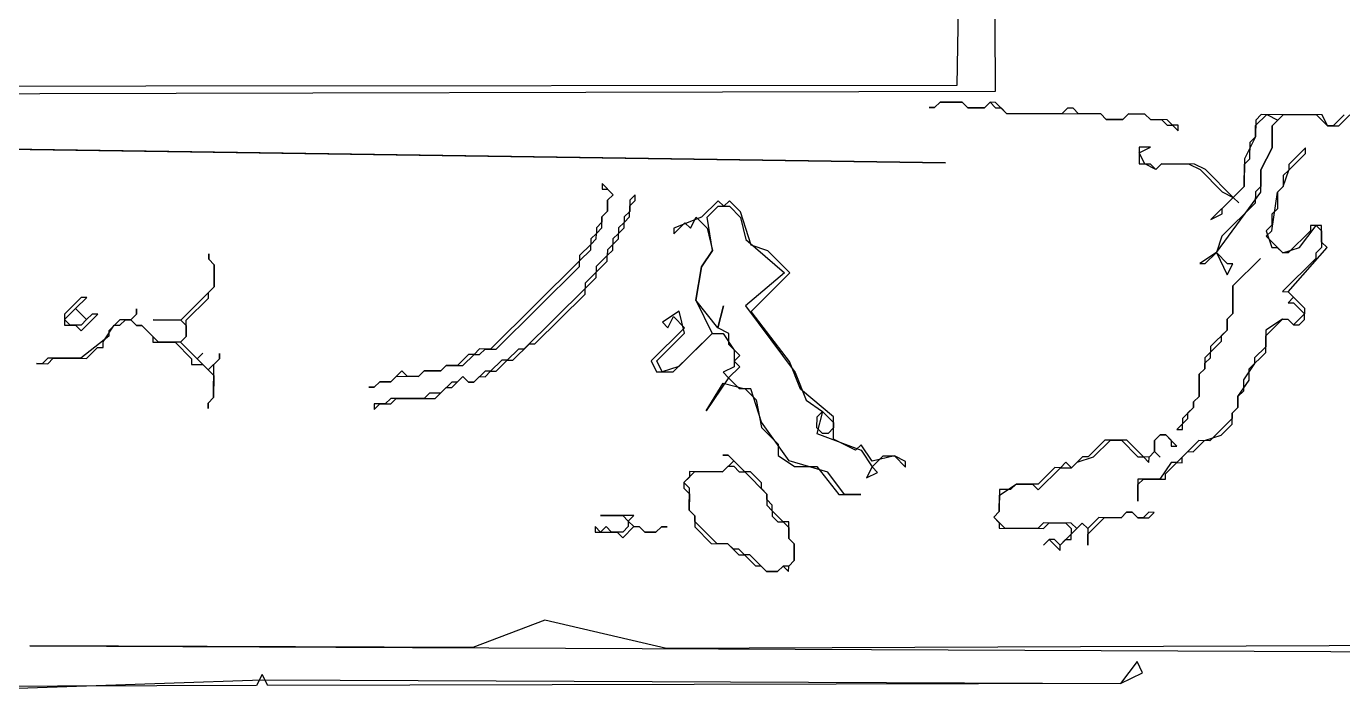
# Model space of a CAD drawing. Header units: inches. Extents: x 0 to 116, y 2 to 63.
# Drawn here: x 44.71 to 59.07, y 1.93 to 9.18 of the extents above; entities that cross this region are included whole.
import ezdxf

# ---------------------------------------------------------------- set-up
doc = ezdxf.new("R2010")
doc.units = ezdxf.units.IN

msp = doc.modelspace()

# ---------------------------------------------------------------- linework, layer by layer
for points in [[(55.15261, 34.31957), (54.96118, 18.13305), (53.38789, 17.47551), (54.96039, 17.95185), (55.00102, 13.42163), (54.21583, 13.42506), (54.93983, 13.2407), (54.85887, 8.52981), (19.46402, 8.50305), (19.33496, 34.29465), (19.28151, 8.20184), (54.73439, 7.68474), (19.3419, 8.20158), (19.57603, 34.1728), (19.52389, 8.38198), (55.28141, 8.46756)], [(55.15261, 34.31957), (54.96118, 18.13305), (53.38789, 17.47551), (54.96039, 17.95185), (55.00102, 13.42163), (54.21583, 13.42506), (54.93983, 13.2407), (54.85887, 8.52981), (19.46402, 8.50305), (19.33496, 34.29465), (19.28151, 8.20184), (54.73439, 7.68474), (19.3419, 8.20158), (19.57603, 34.1728), (19.52389, 8.38198), (55.28141, 8.46756)], [(54.55582, 8.28953), (54.61622, 8.28926), (54.67689, 8.3494), (54.91848, 8.34834), (54.97862, 8.28768), (55.15982, 8.28689), (55.22048, 8.34703), (55.28062, 8.28636), (55.34102, 8.2861), (55.40115, 8.22544), (56.42794, 8.22096), (56.48808, 8.16029), (56.66928, 8.1595), (56.72994, 8.21964), (56.91114, 8.21885), (56.97127, 8.15819), (57.09207, 8.15766), (57.15221, 8.097), (57.21261, 8.09673), (57.27274, 8.03607), (57.27301, 8.09647), (57.21261, 8.09673), (57.15247, 8.1574), (56.97127, 8.15819), (56.91114, 8.21885), (56.72994, 8.21964), (56.66928, 8.1595), (56.48808, 8.16029), (56.42794, 8.22096), (56.18634, 8.22201), (56.12621, 8.28267), (56.06581, 8.28294), (56.00515, 8.2228), (55.40115, 8.22544), (55.28088, 8.34676), (55.22048, 8.34703), (55.15982, 8.28689), (54.97862, 8.28768), (54.91848, 8.34834), (54.67689, 8.3494), (54.61622, 8.28926)], [(54.55582, 8.28953), (54.61622, 8.28926), (54.67689, 8.3494), (54.91848, 8.34834), (54.97862, 8.28768), (55.15982, 8.28689), (55.22048, 8.34703), (55.28062, 8.28636), (55.34102, 8.2861), (55.40115, 8.22544), (56.42794, 8.22096), (56.48808, 8.16029), (56.66928, 8.1595), (56.72994, 8.21964), (56.91114, 8.21885), (56.97127, 8.15819), (57.09207, 8.15766), (57.15221, 8.097), (57.21261, 8.09673), (57.27274, 8.03607), (57.27301, 8.09647), (57.21261, 8.09673), (57.15247, 8.1574), (56.97127, 8.15819), (56.91114, 8.21885), (56.72994, 8.21964), (56.66928, 8.1595), (56.48808, 8.16029), (56.42794, 8.22096), (56.18634, 8.22201), (56.12621, 8.28267), (56.06581, 8.28294), (56.00515, 8.2228), (55.40115, 8.22544), (55.28088, 8.34676), (55.22048, 8.34703), (55.15982, 8.28689), (54.97862, 8.28768), (54.91848, 8.34834), (54.67689, 8.3494), (54.61622, 8.28926)], [(58.66114, 7.84881), (58.47915, 7.6684), (58.47889, 7.608), (58.41822, 7.54787), (58.4177, 7.42707), (58.35703, 7.36693), (58.35624, 7.18573), (58.29558, 7.1256), (58.29505, 7.0048), (58.23439, 6.94466), (58.294, 6.7632), (58.3544, 6.76294), (58.41453, 6.70227), (58.596, 6.76188), (58.77825, 7.00269), (58.83838, 6.94203), (58.83759, 6.76083), (58.77693, 6.70069), (58.77667, 6.64029), (58.41269, 6.27948), (58.47309, 6.27922), (58.53322, 6.21855), (58.47256, 6.15842), (58.53296, 6.15815), (58.65323, 6.03683), (58.53191, 5.91656), (58.47177, 5.97722), (58.41137, 5.97748), (58.22965, 5.85747), (58.22886, 5.67628), (58.10753, 5.556), (58.10727, 5.4956), (57.98568, 5.31493), (57.98515, 5.19413), (57.92449, 5.134), (57.92396, 5.0132), (57.8633, 4.95306), (57.86303, 4.89266), (57.62038, 4.65212), (57.49958, 4.65265), (57.25693, 4.4121), (57.19653, 4.41237), (57.07494, 4.2317), (56.83334, 4.23275), (56.83229, 3.99115), (56.83308, 4.17235), (56.89374, 4.23249), (57.13534, 4.23143), (57.1356, 4.29183), (57.25693, 4.4121), (57.31733, 4.41184), (57.31759, 4.47224), (57.37826, 4.53238), (57.43866, 4.53211), (57.55998, 4.65238), (57.74144, 4.71199), (57.86277, 4.83226), (57.8633, 4.95306), (57.92396, 5.0132), (57.92449, 5.134), (58.04608, 5.31467), (58.0466, 5.43547), (58.22859, 5.61588), (58.22938, 5.79707), (58.41137, 5.97748), (58.47177, 5.97722), (58.53191, 5.91656), (58.59231, 5.91629), (58.65297, 5.97643), (58.6535, 6.09723), (58.47309, 6.27922), (58.89799, 6.76057), (58.83786, 6.82123), (58.83865, 7.00243), (58.71785, 7.00295), (58.71759, 6.94255), (58.47493, 6.70201), (58.41453, 6.70227), (58.23413, 6.88426), (58.29479, 6.9444), (58.35703, 7.36693), (58.4177, 7.42707), (58.47889, 7.608), (58.66088, 7.78841)], [(58.66114, 7.84881), (58.47915, 7.6684), (58.47889, 7.608), (58.41822, 7.54787), (58.4177, 7.42707), (58.35703, 7.36693), (58.35624, 7.18573), (58.29558, 7.1256), (58.29505, 7.0048), (58.23439, 6.94466), (58.294, 6.7632), (58.3544, 6.76294), (58.41453, 6.70227), (58.596, 6.76188), (58.77825, 7.00269), (58.83838, 6.94203), (58.83759, 6.76083), (58.77693, 6.70069), (58.77667, 6.64029), (58.41269, 6.27948), (58.47309, 6.27922), (58.53322, 6.21855), (58.47256, 6.15842), (58.53296, 6.15815), (58.65323, 6.03683), (58.53191, 5.91656), (58.47177, 5.97722), (58.41137, 5.97748), (58.22965, 5.85747), (58.22886, 5.67628), (58.10753, 5.556), (58.10727, 5.4956), (57.98568, 5.31493), (57.98515, 5.19413), (57.92449, 5.134), (57.92396, 5.0132), (57.8633, 4.95306), (57.86303, 4.89266), (57.62038, 4.65212), (57.49958, 4.65265), (57.25693, 4.4121), (57.19653, 4.41237), (57.07494, 4.2317), (56.83334, 4.23275), (56.83229, 3.99115), (56.83308, 4.17235), (56.89374, 4.23249), (57.13534, 4.23143), (57.1356, 4.29183), (57.25693, 4.4121), (57.31733, 4.41184), (57.31759, 4.47224), (57.37826, 4.53238), (57.43866, 4.53211), (57.55998, 4.65238), (57.74144, 4.71199), (57.86277, 4.83226), (57.8633, 4.95306), (57.92396, 5.0132), (57.92449, 5.134), (58.04608, 5.31467), (58.0466, 5.43547), (58.22859, 5.61588), (58.22938, 5.79707), (58.41137, 5.97748), (58.47177, 5.97722), (58.53191, 5.91656), (58.59231, 5.91629), (58.65297, 5.97643), (58.6535, 6.09723), (58.47309, 6.27922), (58.89799, 6.76057), (58.83786, 6.82123), (58.83865, 7.00243), (58.71785, 7.00295), (58.71759, 6.94255), (58.47493, 6.70201), (58.41453, 6.70227), (58.23413, 6.88426), (58.29479, 6.9444), (58.35703, 7.36693), (58.4177, 7.42707), (58.47889, 7.608), (58.66088, 7.78841)], [(51.10884, 7.33816), (50.98857, 7.45948), (50.9883, 7.39908), (51.0487, 7.39882), (51.10884, 7.33816), (51.04818, 7.27802), (51.04765, 7.15722), (50.98699, 7.09709), (50.98672, 7.03669), (50.92606, 6.97655), (50.9258, 6.91615), (50.86513, 6.85602), (50.86487, 6.79562), (50.74354, 6.67535), (50.74328, 6.61495), (49.77267, 5.65277), (49.65187, 5.6533), (49.59121, 5.59316), (49.53081, 5.59343), (49.40949, 5.47315), (49.28869, 5.47368), (49.22802, 5.41355), (49.04683, 5.41434), (48.98616, 5.3542), (48.86536, 5.35473), (48.80523, 5.41539), (48.6839, 5.29512), (48.5631, 5.29565), (48.50244, 5.23551), (48.44204, 5.23577), (48.50244, 5.23551), (48.5631, 5.29565), (48.6839, 5.29512), (48.74456, 5.35526), (48.98616, 5.3542), (49.04683, 5.41434), (49.22802, 5.41355), (49.28869, 5.47368), (49.46989, 5.47289), (49.59121, 5.59316), (49.65161, 5.5929), (49.71227, 5.65304), (49.83307, 5.65251), (50.74302, 6.55455), (50.74328, 6.61495), (50.86461, 6.73522), (50.86487, 6.79562), (50.92553, 6.85575), (50.9258, 6.91615), (50.98646, 6.97629), (50.98699, 7.09709), (51.04765, 7.15722), (51.04818, 7.27802)], [(51.10884, 7.33816), (50.98857, 7.45948), (50.9883, 7.39908), (51.0487, 7.39882), (51.10884, 7.33816), (51.04818, 7.27802), (51.04765, 7.15722), (50.98699, 7.09709), (50.98672, 7.03669), (50.92606, 6.97655), (50.9258, 6.91615), (50.86513, 6.85602), (50.86487, 6.79562), (50.74354, 6.67535), (50.74328, 6.61495), (49.77267, 5.65277), (49.65187, 5.6533), (49.59121, 5.59316), (49.53081, 5.59343), (49.40949, 5.47315), (49.28869, 5.47368), (49.22802, 5.41355), (49.04683, 5.41434), (48.98616, 5.3542), (48.86536, 5.35473), (48.80523, 5.41539), (48.6839, 5.29512), (48.5631, 5.29565), (48.50244, 5.23551), (48.44204, 5.23577), (48.50244, 5.23551), (48.5631, 5.29565), (48.6839, 5.29512), (48.74456, 5.35526), (48.98616, 5.3542), (49.04683, 5.41434), (49.22802, 5.41355), (49.28869, 5.47368), (49.46989, 5.47289), (49.59121, 5.59316), (49.65161, 5.5929), (49.71227, 5.65304), (49.83307, 5.65251), (50.74302, 6.55455), (50.74328, 6.61495), (50.86461, 6.73522), (50.86487, 6.79562), (50.92553, 6.85575), (50.9258, 6.91615), (50.98646, 6.97629), (50.98699, 7.09709), (51.04765, 7.15722), (51.04818, 7.27802)], [(51.35044, 7.3371), (51.28977, 7.27697), (51.28925, 7.15617), (51.22858, 7.09603), (51.22832, 7.03563), (51.16766, 6.9755), (51.16739, 6.9151), (51.10673, 6.85496), (51.10647, 6.79456), (51.0458, 6.73443), (51.04554, 6.67403), (50.92422, 6.55376), (50.92395, 6.49336), (50.80263, 6.37308), (50.80236, 6.31269), (50.13507, 5.65119), (50.07467, 5.65145), (49.95334, 5.53118), (49.89294, 5.53145), (49.77162, 5.41117), (49.71122, 5.41144), (49.58989, 5.29117), (49.52949, 5.29143), (49.46936, 5.35209), (49.4087, 5.29196), (49.3483, 5.29222), (49.22697, 5.17195), (49.10617, 5.17248), (49.04551, 5.11234), (48.68311, 5.11392), (48.62245, 5.05378), (48.50165, 5.05431), (48.50139, 4.99391), (48.56205, 5.05405), (48.68285, 5.05352), (48.74351, 5.11366), (49.16631, 5.11181), (49.28763, 5.23208), (49.34803, 5.23182), (49.46936, 5.35209), (49.52949, 5.29143), (49.58989, 5.29117), (49.65056, 5.3513), (49.71096, 5.35104), (49.77162, 5.41117), (49.83202, 5.41091), (49.95334, 5.53118), (50.01374, 5.53092), (50.19573, 5.71133), (50.25613, 5.71106), (50.8021, 6.25229), (50.80236, 6.31269), (50.92369, 6.43296), (50.92395, 6.49336), (51.04528, 6.61363), (51.04554, 6.67403), (51.1062, 6.73416), (51.10647, 6.79456), (51.16713, 6.8547), (51.16739, 6.9151), (51.22806, 6.97523), (51.22832, 7.03563), (51.28898, 7.09577), (51.28951, 7.21657), (51.35017, 7.2767)], [(51.35044, 7.3371), (51.28977, 7.27697), (51.28925, 7.15617), (51.22858, 7.09603), (51.22832, 7.03563), (51.16766, 6.9755), (51.16739, 6.9151), (51.10673, 6.85496), (51.10647, 6.79456), (51.0458, 6.73443), (51.04554, 6.67403), (50.92422, 6.55376), (50.92395, 6.49336), (50.80263, 6.37308), (50.80236, 6.31269), (50.13507, 5.65119), (50.07467, 5.65145), (49.95334, 5.53118), (49.89294, 5.53145), (49.77162, 5.41117), (49.71122, 5.41144), (49.58989, 5.29117), (49.52949, 5.29143), (49.46936, 5.35209), (49.4087, 5.29196), (49.3483, 5.29222), (49.22697, 5.17195), (49.10617, 5.17248), (49.04551, 5.11234), (48.68311, 5.11392), (48.62245, 5.05378), (48.50165, 5.05431), (48.50139, 4.99391), (48.56205, 5.05405), (48.68285, 5.05352), (48.74351, 5.11366), (49.16631, 5.11181), (49.28763, 5.23208), (49.34803, 5.23182), (49.46936, 5.35209), (49.52949, 5.29143), (49.58989, 5.29117), (49.65056, 5.3513), (49.71096, 5.35104), (49.77162, 5.41117), (49.83202, 5.41091), (49.95334, 5.53118), (50.01374, 5.53092), (50.19573, 5.71133), (50.25613, 5.71106), (50.8021, 6.25229), (50.80236, 6.31269), (50.92369, 6.43296), (50.92395, 6.49336), (51.04528, 6.61363), (51.04554, 6.67403), (51.1062, 6.73416), (51.10647, 6.79456), (51.16713, 6.8547), (51.16739, 6.9151), (51.22806, 6.97523), (51.22832, 7.03563), (51.28898, 7.09577), (51.28951, 7.21657), (51.35017, 7.2767)], [(52.25617, 7.27275), (52.07418, 7.09234), (51.77165, 6.97286), (51.77139, 6.91246), (51.89271, 7.03273), (51.95285, 6.97207), (52.01378, 7.09261), (52.13405, 6.97128), (52.19339, 6.72942), (52.0718, 6.54875), (52.00982, 6.18662), (52.18944, 5.82343), (51.82546, 5.46261), (51.644, 5.403), (51.58413, 5.52407), (51.88744, 5.82475), (51.8281, 6.06661), (51.64637, 5.9466), (51.70651, 5.88594), (51.76744, 6.00647), (51.88771, 5.88515), (51.52373, 5.52433), (51.5836, 5.40327), (51.7648, 5.40248), (52.18944, 5.82343), (52.31024, 5.8229), (52.43025, 5.64118), (52.42946, 5.45998), (52.30839, 5.40011), (52.36853, 5.33944), (52.12535, 4.9781), (52.30787, 5.27931), (52.5492, 5.21785), (52.66947, 5.09653), (52.72856, 4.79427), (52.90896, 4.61228), (52.90844, 4.49148), (53.08911, 4.36989), (53.3307, 4.36883), (53.57098, 4.06578), (53.81258, 4.06473), (53.63138, 4.06552), (53.45124, 4.30791), (53.02897, 4.43055), (52.72882, 4.85467), (52.6096, 5.21759), (52.4888, 5.21812), (52.36853, 5.33944), (52.48986, 5.45971), (52.42972, 5.52038), (52.49038, 5.58051), (52.37011, 5.70184), (52.37064, 5.82264), (52.2501, 5.88356), (52.31156, 6.1249), (52.2501, 5.88356), (52.00982, 6.18662), (52.0718, 6.54875), (52.19339, 6.72942), (52.13458, 7.09208), (52.2559, 7.21235), (52.3767, 7.21182), (52.49697, 7.0905), (52.55632, 6.84864), (52.97753, 6.4844), (52.55315, 6.12384), (53.09359, 5.39668), (53.21307, 5.09416), (53.39374, 4.97257), (53.33229, 4.73123), (53.81469, 4.54792), (53.9347, 4.3662), (53.87377, 4.24566), (53.99483, 4.30554), (53.9347, 4.3662), (54.05602, 4.48647), (54.17682, 4.48594), (54.2971, 4.36462), (54.29736, 4.42502), (54.17682, 4.48594), (53.93496, 4.4266), (53.81495, 4.60832), (53.75429, 4.54819), (53.51322, 4.67004), (53.51427, 4.91164), (53.1532, 5.21522), (53.03371, 5.51774), (52.61329, 6.06318), (53.03793, 6.48413), (52.79739, 6.72678), (52.61645, 6.78797), (52.49724, 7.1509), (52.37696, 7.27222), (52.3163, 7.21209)], [(52.25617, 7.27275), (52.07418, 7.09234), (51.77165, 6.97286), (51.77139, 6.91246), (51.89271, 7.03273), (51.95285, 6.97207), (52.01378, 7.09261), (52.13405, 6.97128), (52.19339, 6.72942), (52.0718, 6.54875), (52.00982, 6.18662), (52.18944, 5.82343), (51.82546, 5.46261), (51.644, 5.403), (51.58413, 5.52407), (51.88744, 5.82475), (51.8281, 6.06661), (51.64637, 5.9466), (51.70651, 5.88594), (51.76744, 6.00647), (51.88771, 5.88515), (51.52373, 5.52433), (51.5836, 5.40327), (51.7648, 5.40248), (52.18944, 5.82343), (52.31024, 5.8229), (52.43025, 5.64118), (52.42946, 5.45998), (52.30839, 5.40011), (52.36853, 5.33944), (52.12535, 4.9781), (52.30787, 5.27931), (52.5492, 5.21785), (52.66947, 5.09653), (52.72856, 4.79427), (52.90896, 4.61228), (52.90844, 4.49148), (53.08911, 4.36989), (53.3307, 4.36883), (53.57098, 4.06578), (53.81258, 4.06473), (53.63138, 4.06552), (53.45124, 4.30791), (53.02897, 4.43055), (52.72882, 4.85467), (52.6096, 5.21759), (52.4888, 5.21812), (52.36853, 5.33944), (52.48986, 5.45971), (52.42972, 5.52038), (52.49038, 5.58051), (52.37011, 5.70184), (52.37064, 5.82264), (52.2501, 5.88356), (52.31156, 6.1249), (52.2501, 5.88356), (52.00982, 6.18662), (52.0718, 6.54875), (52.19339, 6.72942), (52.13458, 7.09208), (52.2559, 7.21235), (52.3767, 7.21182), (52.49697, 7.0905), (52.55632, 6.84864), (52.97753, 6.4844), (52.55315, 6.12384), (53.09359, 5.39668), (53.21307, 5.09416), (53.39374, 4.97257), (53.33229, 4.73123), (53.81469, 4.54792), (53.9347, 4.3662), (53.87377, 4.24566), (53.99483, 4.30554), (53.9347, 4.3662), (54.05602, 4.48647), (54.17682, 4.48594), (54.2971, 4.36462), (54.29736, 4.42502), (54.17682, 4.48594), (53.93496, 4.4266), (53.81495, 4.60832), (53.75429, 4.54819), (53.51322, 4.67004), (53.51427, 4.91164), (53.1532, 5.21522), (53.03371, 5.51774), (52.61329, 6.06318), (53.03793, 6.48413), (52.79739, 6.72678), (52.61645, 6.78797), (52.49724, 7.1509), (52.37696, 7.27222), (52.3163, 7.21209)], [(46.69678, 6.693), (46.69652, 6.6326), (46.75665, 6.57194), (46.7556, 6.33034), (46.39162, 5.96953), (46.08963, 5.97085), (46.39162, 5.96953), (46.45176, 5.90886), (46.45123, 5.78807), (46.39057, 5.72793), (46.14897, 5.72898), (45.96856, 5.91097), (45.90816, 5.91124), (45.84803, 5.9719), (45.90869, 6.03204), (45.90895, 6.09243), (45.90869, 6.03204), (45.84803, 5.9719), (45.72723, 5.97243), (45.6059, 5.85215), (45.60564, 5.79176), (45.30259, 5.55148), (44.94019, 5.55306), (44.87953, 5.49292), (44.81913, 5.49318), (44.93993, 5.49266), (45.00059, 5.55279), (45.36299, 5.55121), (45.48431, 5.67148), (45.54471, 5.67122), (45.54498, 5.73162), (45.66657, 5.91229), (45.72697, 5.91203), (45.78763, 5.97216), (45.84803, 5.9719), (45.90816, 5.91124), (45.96856, 5.91097), (46.08884, 5.78965), (46.08857, 5.72925), (46.33017, 5.72819), (46.51058, 5.5462), (46.51031, 5.4858), (46.63111, 5.48528), (46.75138, 5.36395), (46.75033, 5.12235), (46.68967, 5.06222), (46.6894, 5.00182), (46.68967, 5.06222), (46.75033, 5.12235), (46.75191, 5.48475), (46.81257, 5.54489), (46.81284, 5.60529), (46.81257, 5.54489), (46.69125, 5.42461), (46.57098, 5.54594), (46.63164, 5.60608), (46.57098, 5.54594), (46.39057, 5.72793), (46.45123, 5.78807), (46.45202, 5.96926), (46.69467, 6.20981), (46.69494, 6.27021), (46.7556, 6.33034), (46.75665, 6.57194), (46.69652, 6.6326)], [(46.69678, 6.693), (46.69652, 6.6326), (46.75665, 6.57194), (46.7556, 6.33034), (46.39162, 5.96953), (46.08963, 5.97085), (46.39162, 5.96953), (46.45176, 5.90886), (46.45123, 5.78807), (46.39057, 5.72793), (46.14897, 5.72898), (45.96856, 5.91097), (45.90816, 5.91124), (45.84803, 5.9719), (45.90869, 6.03204), (45.90895, 6.09243), (45.90869, 6.03204), (45.84803, 5.9719), (45.72723, 5.97243), (45.6059, 5.85215), (45.60564, 5.79176), (45.30259, 5.55148), (44.94019, 5.55306), (44.87953, 5.49292), (44.81913, 5.49318), (44.93993, 5.49266), (45.00059, 5.55279), (45.36299, 5.55121), (45.48431, 5.67148), (45.54471, 5.67122), (45.54498, 5.73162), (45.66657, 5.91229), (45.72697, 5.91203), (45.78763, 5.97216), (45.84803, 5.9719), (45.90816, 5.91124), (45.96856, 5.91097), (46.08884, 5.78965), (46.08857, 5.72925), (46.33017, 5.72819), (46.51058, 5.5462), (46.51031, 5.4858), (46.63111, 5.48528), (46.75138, 5.36395), (46.75033, 5.12235), (46.68967, 5.06222), (46.6894, 5.00182), (46.68967, 5.06222), (46.75033, 5.12235), (46.75191, 5.48475), (46.81257, 5.54489), (46.81284, 5.60529), (46.81257, 5.54489), (46.69125, 5.42461), (46.57098, 5.54594), (46.63164, 5.60608), (46.57098, 5.54594), (46.39057, 5.72793), (46.45123, 5.78807), (46.45202, 5.96926), (46.69467, 6.20981), (46.69494, 6.27021), (46.7556, 6.33034), (46.75665, 6.57194), (46.69652, 6.6326)], [(58.17267, 6.64293), (57.86936, 6.34225), (57.86804, 6.04025), (57.80738, 5.98012), (57.80685, 5.85932), (57.62486, 5.67891), (57.6246, 5.61851), (57.56394, 5.55838), (57.56341, 5.43758), (57.50275, 5.37744), (57.50169, 5.13584), (57.44103, 5.07571), (57.44076, 5.01531), (57.31944, 4.89504), (57.31917, 4.83464), (57.25851, 4.7745), (57.31891, 4.77424), (57.31917, 4.83464), (57.37984, 4.89477), (57.3801, 4.95517), (57.44076, 5.01531), (57.44103, 5.07571), (57.50169, 5.13584), (57.50275, 5.37744), (57.56341, 5.43758), (57.56367, 5.49798), (57.62433, 5.55811), (57.6246, 5.61851), (57.74592, 5.73878), (57.74619, 5.79918), (57.80685, 5.85932), (57.80738, 5.98012), (57.86804, 6.04025), (57.86936, 6.34225)], [(58.17267, 6.64293), (57.86936, 6.34225), (57.86804, 6.04025), (57.80738, 5.98012), (57.80685, 5.85932), (57.62486, 5.67891), (57.6246, 5.61851), (57.56394, 5.55838), (57.56341, 5.43758), (57.50275, 5.37744), (57.50169, 5.13584), (57.44103, 5.07571), (57.44076, 5.01531), (57.31944, 4.89504), (57.31917, 4.83464), (57.25851, 4.7745), (57.31891, 4.77424), (57.31917, 4.83464), (57.37984, 4.89477), (57.3801, 4.95517), (57.44076, 5.01531), (57.44103, 5.07571), (57.50169, 5.13584), (57.50275, 5.37744), (57.56341, 5.43758), (57.56367, 5.49798), (57.62433, 5.55811), (57.6246, 5.61851), (57.74592, 5.73878), (57.74619, 5.79918), (57.80685, 5.85932), (57.80738, 5.98012), (57.86804, 6.04025), (57.86936, 6.34225)], [(45.36589, 6.21561), (45.30549, 6.21587), (45.1235, 6.03546), (45.12297, 5.91466), (45.24377, 5.91414), (45.30391, 5.85347), (45.4859, 6.03388), (45.4255, 6.03414), (45.36483, 5.97401), (45.24456, 6.09533)], [(45.36589, 6.21561), (45.30549, 6.21587), (45.1235, 6.03546), (45.12297, 5.91466), (45.24377, 5.91414), (45.30391, 5.85347), (45.4859, 6.03388), (45.4255, 6.03414), (45.36483, 5.97401), (45.24456, 6.09533)], [(45.12323, 5.97506), (45.24456, 6.09533), (45.36483, 5.97401), (45.30417, 5.91387), (45.18337, 5.9144)], [(53.33308, 4.91243), (53.39374, 4.97257), (53.51401, 4.85124), (53.51375, 4.79084), (53.45308, 4.7307), (53.39269, 4.73097), (53.33255, 4.79163)], [(57.25772, 4.5933), (57.13745, 4.71463), (57.07705, 4.71489), (57.01639, 4.65476), (57.01586, 4.53396), (56.9552, 4.47382), (56.8948, 4.47408), (56.71439, 4.65607), (56.47279, 4.65713), (56.2908, 4.47672), (56.2304, 4.47698), (56.10908, 4.35671), (56.04894, 4.41737), (55.98828, 4.35724), (55.92788, 4.3575), (55.74589, 4.17709), (55.50429, 4.17815), (55.44363, 4.11801), (55.32283, 4.11854), (55.32178, 3.87694), (55.26111, 3.81681), (55.32125, 3.75614), (55.32099, 3.69574), (55.80418, 3.69364), (55.86484, 3.75377), (56.04604, 3.75298), (56.10618, 3.69232), (56.10592, 3.63192), (55.98459, 3.51165), (55.92445, 3.57231), (55.86405, 3.57257), (55.80339, 3.51244), (55.86405, 3.57257), (55.98433, 3.45125), (55.98459, 3.51165), (56.04525, 3.57178), (56.10565, 3.57152), (56.10592, 3.63192), (56.22724, 3.75219), (56.28738, 3.69153), (56.28659, 3.51033), (56.28711, 3.63113), (56.4691, 3.81154), (56.6503, 3.81075), (56.71096, 3.87088), (56.77136, 3.87062), (56.8315, 3.80995), (56.9523, 3.80943), (57.01296, 3.86956), (56.95256, 3.86983), (56.8919, 3.80969), (56.8315, 3.80995), (56.77136, 3.87062), (56.71096, 3.87088), (56.6503, 3.81075), (56.4087, 3.8118), (56.28738, 3.69153), (56.22724, 3.75219), (56.16658, 3.69205), (56.10644, 3.75272), (55.80445, 3.75404), (55.74378, 3.6939), (55.38139, 3.69548), (55.26111, 3.81681), (55.32178, 3.87694), (55.32257, 4.05814), (55.50429, 4.17815), (55.68549, 4.17736), (55.74563, 4.1167), (55.98828, 4.35724), (56.10908, 4.35671), (56.16974, 4.41685), (56.3512, 4.47646), (56.53319, 4.65686), (56.65399, 4.65634), (56.8344, 4.47435), (56.8948, 4.47408), (56.95493, 4.41342), (56.9552, 4.47382), (57.01586, 4.53396), (57.076, 4.47329), (57.01586, 4.53396), (57.01639, 4.65476), (57.07705, 4.71489), (57.13745, 4.71463), (57.19759, 4.65397), (57.19732, 4.59357)], [(57.25772, 4.5933), (57.13745, 4.71463), (57.07705, 4.71489), (57.01639, 4.65476), (57.01586, 4.53396), (56.9552, 4.47382), (56.8948, 4.47408), (56.71439, 4.65607), (56.47279, 4.65713), (56.2908, 4.47672), (56.2304, 4.47698), (56.10908, 4.35671), (56.04894, 4.41737), (55.98828, 4.35724), (55.92788, 4.3575), (55.74589, 4.17709), (55.50429, 4.17815), (55.44363, 4.11801), (55.32283, 4.11854), (55.32178, 3.87694), (55.26111, 3.81681), (55.32125, 3.75614), (55.32099, 3.69574), (55.80418, 3.69364), (55.86484, 3.75377), (56.04604, 3.75298), (56.10618, 3.69232), (56.10592, 3.63192), (55.98459, 3.51165), (55.92445, 3.57231), (55.86405, 3.57257), (55.80339, 3.51244), (55.86405, 3.57257), (55.98433, 3.45125), (55.98459, 3.51165), (56.04525, 3.57178), (56.10565, 3.57152), (56.10592, 3.63192), (56.22724, 3.75219), (56.28738, 3.69153), (56.28659, 3.51033), (56.28711, 3.63113), (56.4691, 3.81154), (56.6503, 3.81075), (56.71096, 3.87088), (56.77136, 3.87062), (56.8315, 3.80995), (56.9523, 3.80943), (57.01296, 3.86956), (56.95256, 3.86983), (56.8919, 3.80969), (56.8315, 3.80995), (56.77136, 3.87062), (56.71096, 3.87088), (56.6503, 3.81075), (56.4087, 3.8118), (56.28738, 3.69153), (56.22724, 3.75219), (56.16658, 3.69205), (56.10644, 3.75272), (55.80445, 3.75404), (55.74378, 3.6939), (55.38139, 3.69548), (55.26111, 3.81681), (55.32178, 3.87694), (55.32257, 4.05814), (55.50429, 4.17815), (55.68549, 4.17736), (55.74563, 4.1167), (55.98828, 4.35724), (56.10908, 4.35671), (56.16974, 4.41685), (56.3512, 4.47646), (56.53319, 4.65686), (56.65399, 4.65634), (56.8344, 4.47435), (56.8948, 4.47408), (56.95493, 4.41342), (56.9552, 4.47382), (57.01586, 4.53396), (57.076, 4.47329), (57.01586, 4.53396), (57.01639, 4.65476), (57.07705, 4.71489), (57.13745, 4.71463), (57.19759, 4.65397), (57.19732, 4.59357)], [(51.94125, 4.3145), (51.94099, 4.2541), (51.88033, 4.19396), (51.88006, 4.13356), (51.9402, 4.0729), (51.93941, 3.8917), (51.99955, 3.83104), (51.99902, 3.71024), (52.17943, 3.52825), (52.36062, 3.52746), (52.4809, 3.40613), (52.5413, 3.40587), (52.66157, 3.28454), (52.72197, 3.28428), (52.7821, 3.22362), (52.9029, 3.22309), (52.96356, 3.28323), (53.0237, 3.22256), (53.02396, 3.28296), (53.08463, 3.3431), (53.08542, 3.5243), (53.02528, 3.58496), (53.02607, 3.76616), (52.96567, 3.76642), (52.8454, 3.88775), (52.84566, 3.94815), (52.78553, 4.00881), (52.78579, 4.06921), (52.72566, 4.12987), (52.72592, 4.19027), (52.60565, 4.3116), (52.54525, 4.31186), (52.36484, 4.49385), (52.30444, 4.49411), (52.36484, 4.49385), (52.42498, 4.43319), (52.30365, 4.31292)], [(51.94125, 4.3145), (51.94099, 4.2541), (51.88033, 4.19396), (51.88006, 4.13356), (51.9402, 4.0729), (51.93941, 3.8917), (51.99955, 3.83104), (51.99902, 3.71024), (52.17943, 3.52825), (52.36062, 3.52746), (52.4809, 3.40613), (52.5413, 3.40587), (52.66157, 3.28454), (52.72197, 3.28428), (52.7821, 3.22362), (52.9029, 3.22309), (52.96356, 3.28323), (53.0237, 3.22256), (53.02396, 3.28296), (53.08463, 3.3431), (53.08542, 3.5243), (53.02528, 3.58496), (53.02607, 3.76616), (52.96567, 3.76642), (52.8454, 3.88775), (52.84566, 3.94815), (52.78553, 4.00881), (52.78579, 4.06921), (52.72566, 4.12987), (52.72592, 4.19027), (52.60565, 4.3116), (52.54525, 4.31186), (52.36484, 4.49385), (52.30444, 4.49411), (52.36484, 4.49385), (52.42498, 4.43319), (52.30365, 4.31292)], [(51.88033, 4.19396), (52.00165, 4.31423), (52.30365, 4.31292), (52.36431, 4.37305), (52.42471, 4.37279), (52.48485, 4.31213), (52.54525, 4.31186), (52.78579, 4.06921), (52.78526, 3.94841), (52.8454, 3.88775), (52.84514, 3.82735), (52.90527, 3.76669), (52.96567, 3.76642), (53.02581, 3.70576), (53.02528, 3.58496), (53.08542, 3.5243), (53.08463, 3.3431), (53.02396, 3.28296), (52.96356, 3.28323), (52.9029, 3.22309), (52.7821, 3.22362), (52.60169, 3.40561), (52.5413, 3.40587), (52.48116, 3.46653), (52.42076, 3.4668), (52.36062, 3.52746), (52.23983, 3.52799), (51.99928, 3.77064), (51.99955, 3.83104), (51.93941, 3.8917), (51.94046, 4.1333)], [(50.91157, 3.65458), (51.15316, 3.65353), (51.2133, 3.59287), (51.33462, 3.71314), (51.39502, 3.71287), (51.45516, 3.65221), (51.57596, 3.65168), (51.63662, 3.71182), (51.69702, 3.71156), (51.63662, 3.71182), (51.57596, 3.65168), (51.45516, 3.65221), (51.39502, 3.71287), (51.33462, 3.71314), (51.27449, 3.7738), (51.33515, 3.83394), (50.97276, 3.83552), (51.21435, 3.83446), (51.27449, 3.7738), (51.27423, 3.7134), (51.21356, 3.65327), (51.09276, 3.65379), (51.03263, 3.71446), (50.97196, 3.65432), (50.91183, 3.71498)], [(50.91157, 3.65458), (51.15316, 3.65353), (51.2133, 3.59287), (51.33462, 3.71314), (51.39502, 3.71287), (51.45516, 3.65221), (51.57596, 3.65168), (51.63662, 3.71182), (51.69702, 3.71156), (51.63662, 3.71182), (51.57596, 3.65168), (51.45516, 3.65221), (51.39502, 3.71287), (51.33462, 3.71314), (51.27449, 3.7738), (51.33515, 3.83394), (50.97276, 3.83552), (51.21435, 3.83446), (51.27449, 3.7738), (51.27423, 3.7134), (51.21356, 3.65327), (51.09276, 3.65379), (51.03263, 3.71446), (50.97196, 3.65432), (50.91183, 3.71498)], [(44.74529, 2.41308), (96.5076, 2.18722), (72.95103, 2.1088), (72.77141, 2.47199), (73.37541, 2.46936), (51.69122, 2.38277), (50.36375, 2.69056), (49.57724, 2.39199)], [(44.74529, 2.41308), (96.5076, 2.18722), (72.95103, 2.1088), (72.77141, 2.47199), (73.37541, 2.46936), (51.69122, 2.38277), (50.36375, 2.69056), (49.57724, 2.39199)], [(39.30723, 1.9536), (39.42856, 2.07387), (39.54883, 1.95255), (44.07879, 1.93278), (47.28048, 2.03961), (56.64239, 1.99876), (56.88452, 2.11851), (56.82465, 2.23957), (56.64239, 1.99876), (47.34062, 1.97895), (47.28075, 2.10001), (47.21982, 1.97948), (39.60923, 1.95228), (39.42882, 2.13427), (39.42988, 2.37587), (39.42856, 2.07387)], [(39.30723, 1.9536), (39.42856, 2.07387), (39.54883, 1.95255), (44.07879, 1.93278), (47.28048, 2.03961), (56.64239, 1.99876), (56.88452, 2.11851), (56.82465, 2.23957), (56.64239, 1.99876), (47.34062, 1.97895), (47.28075, 2.10001), (47.21982, 1.97948), (39.60923, 1.95228), (39.42882, 2.13427), (39.42988, 2.37587), (39.42856, 2.07387)]]:
    msp.add_lwpolyline(points, close=True)
msp.add_lwpolyline([(59.08552, 8.20936), (58.96419, 8.08909), (58.90379, 8.08935), (58.84392, 8.21042), (58.17953, 8.21331), (58.11886, 8.15318), (58.11807, 7.97198), (57.99622, 7.73091), (57.9949, 7.42891), (57.87358, 7.30864), (57.5729, 7.61196), (57.45236, 7.67288), (57.08996, 7.67446), (57.0293, 7.61433), (56.90877, 7.67525), (56.84889, 7.79632), (56.96996, 7.85619), (56.84916, 7.85672), (56.84837, 7.67552), (56.96917, 7.67499), (57.0293, 7.61433), (57.08996, 7.67446), (57.39196, 7.67315), (57.5125, 7.61222), (57.75304, 7.36957), (57.87358, 7.30864), (57.63092, 7.0681), (57.75199, 7.12797), (57.75225, 7.18837), (57.87358, 7.30864), (57.93371, 7.24798), (57.87358, 7.30864), (57.9949, 7.42891), (57.99596, 7.67051), (58.05662, 7.73065), (58.05741, 7.91184), (58.11807, 7.97198), (58.1186, 8.09278), (58.23992, 8.21305), (58.36046, 8.15212), (58.2998, 8.09199), (58.29874, 7.85039), (58.17689, 7.60932), (58.1761, 7.42812), (58.11544, 7.36799), (58.11491, 7.24719), (57.75093, 6.88637), (57.68974, 6.70544), (57.50802, 6.58543), (57.56842, 6.58517), (57.68974, 6.70544), (57.80949, 6.46331), (57.87041, 6.58385), (57.81001, 6.58411), (57.68974, 6.70544), (58.17584, 7.36772), (58.17689, 7.60932), (58.29874, 7.85039), (58.2998, 8.09199), (58.42112, 8.21226), (58.78352, 8.21068), (58.90379, 8.08935), (59.02459, 8.08883), (59.14592, 8.2091)])
msp.add_lwpolyline([(59.08552, 8.20936), (58.96419, 8.08909), (58.90379, 8.08935), (58.84392, 8.21042), (58.17953, 8.21331), (58.11886, 8.15318), (58.11807, 7.97198), (57.99622, 7.73091), (57.9949, 7.42891), (57.87358, 7.30864), (57.5729, 7.61196), (57.45236, 7.67288), (57.08996, 7.67446), (57.0293, 7.61433), (56.90877, 7.67525), (56.84889, 7.79632), (56.96996, 7.85619), (56.84916, 7.85672), (56.84837, 7.67552), (56.96917, 7.67499), (57.0293, 7.61433), (57.08996, 7.67446), (57.39196, 7.67315), (57.5125, 7.61222), (57.75304, 7.36957), (57.87358, 7.30864), (57.63092, 7.0681), (57.75199, 7.12797), (57.75225, 7.18837), (57.87358, 7.30864), (57.93371, 7.24798), (57.87358, 7.30864), (57.9949, 7.42891), (57.99596, 7.67051), (58.05662, 7.73065), (58.05741, 7.91184), (58.11807, 7.97198), (58.1186, 8.09278), (58.23992, 8.21305), (58.36046, 8.15212), (58.2998, 8.09199), (58.29874, 7.85039), (58.17689, 7.60932), (58.1761, 7.42812), (58.11544, 7.36799), (58.11491, 7.24719), (57.75093, 6.88637), (57.68974, 6.70544), (57.50802, 6.58543), (57.56842, 6.58517), (57.68974, 6.70544), (57.80949, 6.46331), (57.87041, 6.58385), (57.81001, 6.58411), (57.68974, 6.70544), (58.17584, 7.36772), (58.17689, 7.60932), (58.29874, 7.85039), (58.2998, 8.09199), (58.42112, 8.21226), (58.78352, 8.21068), (58.90379, 8.08935), (59.02459, 8.08883), (59.14592, 8.2091)])

doc.saveas('drawing.dxf')
